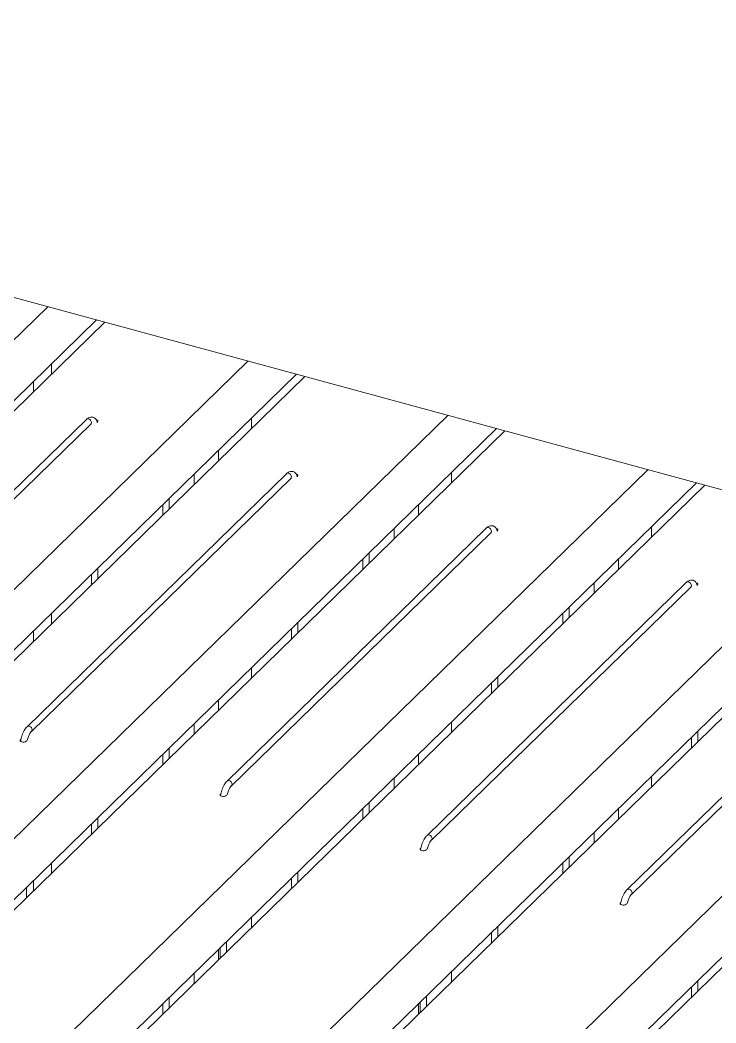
# Model space of a CAD drawing. Header units: millimetres. Extents: x 173 to 1125, y 0 to 736.
# Drawn here: x 880.8 to 913.11, y 465.69 to 512.27 of the extents above; entities that cross this region are included whole.
import ezdxf

# ---------------------------------------------------------------- set-up
doc = ezdxf.new("R2010")
doc.units = ezdxf.units.MM

msp = doc.modelspace()

# ---------------------------------------------------------------- linework, layer by layer
at = {"color": 7, "linetype": 'Continuous', "lineweight": 15}
for p, q in [((926.44, 486.903), (821.636, 515.387)), ((843.884, 461.673), (882.085, 498.958)), ((846.537, 460.952), (884.738, 498.237)), ((856.213, 470.878), (884.352, 498.342)), ((853.17, 459.149), (891.371, 496.434)), ((882.253, 495.811), (882.253, 496.294)), ((855.824, 458.428), (894.025, 495.713)), ((865.5, 468.354), (893.638, 495.818)), ((881.42, 495.48), (881.42, 494.998)), ((862.457, 456.625), (900.658, 493.91)), ((883.876, 493.724), (871.836, 481.972)), ((883.876, 493.724), (871.836, 481.972)), ((883.876, 493.724), (871.836, 481.972)), ((872.045, 481.757), (884.086, 493.509)), ((872.045, 481.757), (884.086, 493.509)), ((872.045, 481.757), (884.086, 493.509)), ((891.539, 493.288), (891.539, 493.77)), ((865.11, 455.904), (903.311, 493.189)), ((874.786, 465.83), (902.925, 493.294)), ((890.006, 491.791), (890.006, 492.273)), ((871.743, 454.101), (909.944, 491.387)), ((893.163, 491.2), (881.122, 479.448)), ((893.163, 491.2), (881.122, 479.448)), ((893.163, 491.2), (881.122, 479.448)), ((893.163, 491.2), (881.122, 479.448)), ((888.886, 490.698), (888.886, 491.18)), ((900.826, 490.764), (900.826, 491.246)), ((874.396, 453.38), (912.597, 490.666)), ((881.332, 479.234), (893.372, 490.986)), ((881.332, 479.234), (893.372, 490.986)), ((881.332, 479.234), (893.372, 490.986)), ((881.332, 479.234), (893.372, 490.986)), ((884.072, 463.306), (912.211, 490.771)), ((887.426, 489.754), (887.426, 489.272)), ((887.426, 489.754), (887.426, 489.272)), ((887.726, 489.565), (887.726, 490.047)), ((887.726, 489.565), (887.726, 490.047)), ((899.293, 489.267), (899.293, 489.749)), ((881.029, 451.577), (919.231, 488.863)), ((910.112, 488.24), (910.112, 488.722)), ((902.449, 488.677), (890.408, 476.924)), ((902.449, 488.677), (890.408, 476.924)), ((902.449, 488.677), (890.408, 476.924)), ((902.449, 488.677), (890.408, 476.924)), ((902.449, 488.677), (890.408, 476.924)), ((890.618, 476.71), (902.659, 488.462)), ((890.618, 476.71), (902.659, 488.462)), ((890.618, 476.71), (902.659, 488.462)), ((890.618, 476.71), (902.659, 488.462)), ((890.618, 476.71), (902.659, 488.462)), ((893.359, 460.782), (921.498, 488.247)), ((898.173, 488.174), (898.173, 488.656)), ((883.683, 450.856), (921.884, 488.142)), ((897.012, 487.041), (897.012, 487.523)), ((897.012, 487.041), (897.012, 487.523)), ((897.012, 487.041), (897.012, 487.523)), ((896.712, 487.231), (896.712, 486.748)), ((896.712, 487.231), (896.712, 486.748)), ((896.712, 487.231), (896.712, 486.748)), ((908.579, 486.743), (908.579, 487.226)), ((884.111, 486.519), (884.111, 486.037)), ((884.111, 486.519), (884.111, 486.037)), ((884.111, 486.519), (884.111, 486.037)), ((884.411, 486.33), (884.411, 486.812)), ((884.411, 486.33), (884.411, 486.812)), ((884.411, 486.33), (884.411, 486.812)), ((890.316, 449.053), (928.517, 486.339)), ((911.736, 486.153), (899.695, 474.401)), ((911.736, 486.153), (899.695, 474.401)), ((911.736, 486.153), (899.695, 474.401)), ((911.736, 486.153), (899.695, 474.401)), ((911.736, 486.153), (899.695, 474.401)), ((911.736, 486.153), (899.695, 474.401)), ((899.904, 474.186), (911.945, 485.938)), ((899.904, 474.186), (911.945, 485.938)), ((899.904, 474.186), (911.945, 485.938)), ((899.904, 474.186), (911.945, 485.938)), ((899.904, 474.186), (911.945, 485.938)), ((899.904, 474.186), (911.945, 485.938)), ((907.459, 485.65), (907.459, 486.132)), ((892.969, 448.332), (931.17, 485.618)), ((902.645, 458.259), (930.784, 485.723)), ((906.298, 484.517), (906.298, 485)), ((906.298, 484.517), (906.298, 485)), ((906.298, 484.517), (906.298, 485)), ((906.298, 484.517), (906.298, 485)), ((882.253, 484.224), (882.253, 484.706)), ((905.998, 484.707), (905.998, 484.225)), ((905.998, 484.707), (905.998, 484.225)), ((905.998, 484.707), (905.998, 484.225)), ((905.998, 484.707), (905.998, 484.225)), ((893.698, 483.806), (893.698, 484.288)), ((893.698, 483.806), (893.698, 484.288)), ((893.698, 483.806), (893.698, 484.288)), ((893.698, 483.806), (893.698, 484.288)), ((881.42, 483.893), (881.42, 483.411)), ((893.398, 483.996), (893.398, 483.514)), ((893.398, 483.996), (893.398, 483.514)), ((893.398, 483.996), (893.398, 483.514)), ((893.398, 483.996), (893.398, 483.514)), ((921.022, 483.629), (908.981, 471.877)), ((921.022, 483.629), (908.981, 471.877)), ((921.022, 483.629), (908.981, 471.877)), ((921.022, 483.629), (908.981, 471.877)), ((921.022, 483.629), (908.981, 471.877)), ((909.191, 471.662), (921.232, 483.414)), ((909.191, 471.662), (921.232, 483.414)), ((909.191, 471.662), (921.232, 483.414)), ((909.191, 471.662), (921.232, 483.414)), ((909.191, 471.662), (921.232, 483.414)), ((891.539, 481.7), (891.539, 482.182)), ((902.984, 481.283), (902.984, 481.765)), ((902.984, 481.283), (902.984, 481.765)), ((902.984, 481.283), (902.984, 481.765)), ((902.984, 481.283), (902.984, 481.765)), ((902.984, 481.283), (902.984, 481.765)), ((902.684, 481.472), (902.684, 480.99)), ((902.684, 481.472), (902.684, 480.99)), ((902.684, 481.472), (902.684, 480.99)), ((902.684, 481.472), (902.684, 480.99)), ((902.684, 481.472), (902.684, 480.99)), ((890.006, 480.204), (890.006, 480.686)), ((888.886, 479.11), (888.886, 479.592)), ((900.826, 479.176), (900.826, 479.658)), ((881.333, 479.235), (881.332, 479.234)), ((911.97, 478.948), (911.97, 478.466)), ((911.97, 478.948), (911.97, 478.466)), ((911.97, 478.948), (911.97, 478.466)), ((911.97, 478.948), (911.97, 478.466)), ((911.97, 478.948), (911.97, 478.466)), ((911.97, 478.948), (911.97, 478.466)), ((912.27, 478.759), (912.27, 479.241)), ((912.27, 478.759), (912.27, 479.241)), ((912.27, 478.759), (912.27, 479.241)), ((912.27, 478.759), (912.27, 479.241)), ((912.27, 478.759), (912.27, 479.241)), ((912.27, 478.759), (912.27, 479.241)), ((887.726, 477.977), (887.726, 478.46)), ((887.726, 477.977), (887.726, 478.46)), ((887.426, 478.167), (887.426, 477.685)), ((887.426, 478.167), (887.426, 477.685)), ((899.293, 477.68), (899.293, 478.162)), ((898.173, 476.586), (898.173, 477.069)), ((910.112, 476.652), (910.112, 477.134)), ((890.62, 476.711), (890.618, 476.71)), ((896.712, 475.643), (896.712, 475.161)), ((896.712, 475.643), (896.712, 475.161)), ((896.712, 475.643), (896.712, 475.161)), ((897.012, 475.454), (897.012, 475.936)), ((897.012, 475.454), (897.012, 475.936)), ((897.012, 475.454), (897.012, 475.936)), ((908.579, 475.156), (908.579, 475.638)), ((884.411, 474.743), (884.411, 475.225)), ((884.411, 474.743), (884.411, 475.225)), ((884.411, 474.743), (884.411, 475.225)), ((884.111, 474.932), (884.111, 474.45)), ((884.111, 474.932), (884.111, 474.45)), ((884.111, 474.932), (884.111, 474.45)), ((907.459, 474.063), (907.459, 474.545)), ((899.906, 474.187), (899.904, 474.186)), ((906.298, 472.93), (906.298, 473.412)), ((906.298, 472.93), (906.298, 473.412)), ((906.298, 472.93), (906.298, 473.412)), ((906.298, 472.93), (906.298, 473.412)), ((882.253, 472.636), (882.253, 473.118)), ((905.998, 473.119), (905.998, 472.637)), ((905.998, 473.119), (905.998, 472.637)), ((905.998, 473.119), (905.998, 472.637)), ((905.998, 473.119), (905.998, 472.637)), ((893.398, 472.408), (893.398, 471.926)), ((893.398, 472.408), (893.398, 471.926)), ((893.398, 472.408), (893.398, 471.926)), ((893.398, 472.408), (893.398, 471.926)), ((893.698, 472.219), (893.698, 472.701)), ((893.698, 472.219), (893.698, 472.701)), ((893.698, 472.219), (893.698, 472.701)), ((893.698, 472.219), (893.698, 472.701)), ((881.097, 471.508), (881.097, 471.99)), ((881.097, 471.508), (881.097, 471.99)), ((881.097, 471.508), (881.097, 471.99)), ((881.097, 471.508), (881.097, 471.99)), ((881.42, 472.305), (881.42, 471.823)), ((909.192, 471.664), (909.191, 471.662)), ((891.539, 470.112), (891.539, 470.594)), ((902.984, 469.695), (902.984, 470.177)), ((902.984, 469.695), (902.984, 470.177)), ((902.984, 469.695), (902.984, 470.177)), ((902.984, 469.695), (902.984, 470.177)), ((902.984, 469.695), (902.984, 470.177)), ((902.684, 469.884), (902.684, 469.402)), ((902.684, 469.884), (902.684, 469.402)), ((902.684, 469.884), (902.684, 469.402)), ((902.684, 469.884), (902.684, 469.402)), ((902.684, 469.884), (902.684, 469.402)), ((890.083, 469.173), (890.083, 468.691)), ((890.083, 469.173), (890.083, 468.691)), ((890.083, 469.173), (890.083, 468.691)), ((890.083, 469.173), (890.083, 468.691)), ((890.083, 469.173), (890.083, 468.691)), ((890.383, 468.984), (890.383, 469.466)), ((890.383, 468.984), (890.383, 469.466)), ((890.383, 468.984), (890.383, 469.466)), ((890.383, 468.984), (890.383, 469.466)), ((890.383, 468.984), (890.383, 469.466)), ((890.006, 468.616), (890.006, 469.098)), ((888.886, 467.523), (888.886, 468.005)), ((900.826, 467.588), (900.826, 468.071)), ((911.97, 467.36), (911.97, 466.878)), ((911.97, 467.36), (911.97, 466.878)), ((911.97, 467.36), (911.97, 466.878)), ((911.97, 467.36), (911.97, 466.878)), ((911.97, 467.36), (911.97, 466.878)), ((911.97, 467.36), (911.97, 466.878)), ((912.27, 467.171), (912.27, 467.653)), ((912.27, 467.171), (912.27, 467.653)), ((912.27, 467.171), (912.27, 467.653)), ((912.27, 467.171), (912.27, 467.653)), ((912.27, 467.171), (912.27, 467.653)), ((912.27, 467.171), (912.27, 467.653)), ((887.726, 466.39), (887.726, 466.872)), ((887.726, 466.39), (887.726, 466.872)), ((899.67, 466.46), (899.67, 466.942)), ((899.67, 466.46), (899.67, 466.942)), ((899.67, 466.46), (899.67, 466.942)), ((899.67, 466.46), (899.67, 466.942)), ((899.67, 466.46), (899.67, 466.942)), ((899.67, 466.46), (899.67, 466.942)), ((887.426, 466.579), (887.426, 466.097)), ((887.426, 466.579), (887.426, 466.097)), ((899.293, 466.092), (899.293, 466.574)), ((899.37, 466.649), (899.37, 466.167)), ((899.37, 466.649), (899.37, 466.167)), ((899.37, 466.649), (899.37, 466.167)), ((899.37, 466.649), (899.37, 466.167)), ((899.37, 466.649), (899.37, 466.167)), ((899.37, 466.649), (899.37, 466.167))]:
    msp.add_line(p, q, dxfattribs=at)
at = {"color": 8, "linetype": 'Continuous', "lineweight": 15, "flags": 128}
for points in [[(883.876, 493.724), (883.887, 493.733), (883.93, 493.749), (883.981, 493.745), (884.032, 493.722), (884.075, 493.682), (884.104, 493.633), (884.114, 493.581), (884.104, 493.534), (884.086, 493.509)], [(883.876, 493.724), (883.887, 493.733), (883.93, 493.749), (883.981, 493.745), (884.032, 493.722), (884.075, 493.682), (884.104, 493.633), (884.114, 493.581), (884.104, 493.534), (884.086, 493.509)], [(883.876, 493.724), (883.887, 493.733), (883.93, 493.749), (883.981, 493.745), (884.032, 493.722), (884.075, 493.682), (884.104, 493.633), (884.114, 493.581), (884.104, 493.534), (884.086, 493.509)], [(893.163, 491.2), (893.174, 491.209), (893.217, 491.226), (893.268, 491.222), (893.318, 491.198), (893.361, 491.158), (893.39, 491.109), (893.4, 491.057), (893.39, 491.01), (893.372, 490.986)], [(893.163, 491.2), (893.174, 491.209), (893.217, 491.226), (893.268, 491.222), (893.318, 491.198), (893.361, 491.158), (893.39, 491.109), (893.4, 491.057), (893.39, 491.01), (893.372, 490.986)], [(893.163, 491.2), (893.174, 491.209), (893.217, 491.226), (893.268, 491.222), (893.318, 491.198), (893.361, 491.158), (893.39, 491.109), (893.4, 491.057), (893.39, 491.01), (893.372, 490.986)], [(893.163, 491.2), (893.174, 491.209), (893.217, 491.226), (893.268, 491.222), (893.318, 491.198), (893.361, 491.158), (893.39, 491.109), (893.4, 491.057), (893.39, 491.01), (893.372, 490.986)], [(902.449, 488.677), (902.46, 488.686), (902.503, 488.702), (902.554, 488.698), (902.605, 488.674), (902.648, 488.635), (902.677, 488.585), (902.687, 488.533), (902.677, 488.487), (902.659, 488.462)], [(902.449, 488.677), (902.46, 488.686), (902.503, 488.702), (902.554, 488.698), (902.605, 488.674), (902.648, 488.635), (902.677, 488.585), (902.687, 488.533), (902.677, 488.487), (902.659, 488.462)], [(902.449, 488.677), (902.46, 488.686), (902.503, 488.702), (902.554, 488.698), (902.605, 488.674), (902.648, 488.635), (902.677, 488.585), (902.687, 488.533), (902.677, 488.487), (902.659, 488.462)], [(902.449, 488.677), (902.46, 488.686), (902.503, 488.702), (902.554, 488.698), (902.605, 488.674), (902.648, 488.635), (902.677, 488.585), (902.687, 488.533), (902.677, 488.487), (902.659, 488.462)], [(902.449, 488.677), (902.46, 488.686), (902.503, 488.702), (902.554, 488.698), (902.605, 488.674), (902.648, 488.635), (902.677, 488.585), (902.687, 488.533), (902.677, 488.487), (902.659, 488.462)], [(911.736, 486.153), (911.747, 486.162), (911.79, 486.178), (911.84, 486.174), (911.891, 486.15), (911.934, 486.111), (911.963, 486.061), (911.973, 486.009), (911.963, 485.963), (911.945, 485.938)], [(911.736, 486.153), (911.747, 486.162), (911.79, 486.178), (911.84, 486.174), (911.891, 486.15), (911.934, 486.111), (911.963, 486.061), (911.973, 486.009), (911.963, 485.963), (911.945, 485.938)], [(911.736, 486.153), (911.747, 486.162), (911.79, 486.178), (911.84, 486.174), (911.891, 486.15), (911.934, 486.111), (911.963, 486.061), (911.973, 486.009), (911.963, 485.963), (911.945, 485.938)], [(911.736, 486.153), (911.747, 486.162), (911.79, 486.178), (911.84, 486.174), (911.891, 486.15), (911.934, 486.111), (911.963, 486.061), (911.973, 486.009), (911.963, 485.963), (911.945, 485.938)], [(911.736, 486.153), (911.747, 486.162), (911.79, 486.178), (911.84, 486.174), (911.891, 486.15), (911.934, 486.111), (911.963, 486.061), (911.973, 486.009), (911.963, 485.963), (911.945, 485.938)], [(911.736, 486.153), (911.747, 486.162), (911.79, 486.178), (911.84, 486.174), (911.891, 486.15), (911.934, 486.111), (911.963, 486.061), (911.973, 486.009), (911.963, 485.963), (911.945, 485.938)], [(881.122, 479.448), (881.133, 479.457), (881.176, 479.473), (881.227, 479.469), (881.278, 479.446), (881.321, 479.406), (881.349, 479.357), (881.36, 479.305), (881.349, 479.258), (881.333, 479.235)], [(881.122, 479.448), (881.133, 479.457), (881.176, 479.473), (881.227, 479.469), (881.278, 479.446), (881.321, 479.406), (881.349, 479.357), (881.36, 479.305), (881.349, 479.258), (881.333, 479.235)], [(881.122, 479.448), (881.133, 479.457), (881.176, 479.473), (881.227, 479.469), (881.278, 479.446), (881.321, 479.406), (881.349, 479.357), (881.36, 479.305), (881.349, 479.258), (881.333, 479.235)], [(881.122, 479.448), (881.133, 479.457), (881.176, 479.473), (881.227, 479.469), (881.278, 479.446), (881.321, 479.406), (881.349, 479.357), (881.36, 479.305), (881.349, 479.258), (881.333, 479.235)], [(890.408, 476.924), (890.419, 476.933), (890.462, 476.95), (890.513, 476.946), (890.564, 476.922), (890.607, 476.882), (890.636, 476.833), (890.646, 476.781), (890.636, 476.735), (890.62, 476.711)], [(890.408, 476.924), (890.419, 476.933), (890.462, 476.95), (890.513, 476.946), (890.564, 476.922), (890.607, 476.882), (890.636, 476.833), (890.646, 476.781), (890.636, 476.735), (890.62, 476.711)], [(890.408, 476.924), (890.419, 476.933), (890.462, 476.95), (890.513, 476.946), (890.564, 476.922), (890.607, 476.882), (890.636, 476.833), (890.646, 476.781), (890.636, 476.735), (890.62, 476.711)], [(890.408, 476.924), (890.419, 476.933), (890.462, 476.95), (890.513, 476.946), (890.564, 476.922), (890.607, 476.882), (890.636, 476.833), (890.646, 476.781), (890.636, 476.735), (890.62, 476.711)], [(890.408, 476.924), (890.419, 476.933), (890.462, 476.95), (890.513, 476.946), (890.564, 476.922), (890.607, 476.882), (890.636, 476.833), (890.646, 476.781), (890.636, 476.735), (890.62, 476.711)], [(899.695, 474.401), (899.706, 474.41), (899.749, 474.426), (899.8, 474.422), (899.85, 474.398), (899.893, 474.359), (899.922, 474.309), (899.932, 474.257), (899.922, 474.211), (899.906, 474.187)], [(899.695, 474.401), (899.706, 474.41), (899.749, 474.426), (899.8, 474.422), (899.85, 474.398), (899.893, 474.359), (899.922, 474.309), (899.932, 474.257), (899.922, 474.211), (899.906, 474.187)], [(899.695, 474.401), (899.706, 474.41), (899.749, 474.426), (899.8, 474.422), (899.85, 474.398), (899.893, 474.359), (899.922, 474.309), (899.932, 474.257), (899.922, 474.211), (899.906, 474.187)], [(899.695, 474.401), (899.706, 474.41), (899.749, 474.426), (899.8, 474.422), (899.85, 474.398), (899.893, 474.359), (899.922, 474.309), (899.932, 474.257), (899.922, 474.211), (899.906, 474.187)], [(899.695, 474.401), (899.706, 474.41), (899.749, 474.426), (899.8, 474.422), (899.85, 474.398), (899.893, 474.359), (899.922, 474.309), (899.932, 474.257), (899.922, 474.211), (899.906, 474.187)], [(899.695, 474.401), (899.706, 474.41), (899.749, 474.426), (899.8, 474.422), (899.85, 474.398), (899.893, 474.359), (899.922, 474.309), (899.932, 474.257), (899.922, 474.211), (899.906, 474.187)], [(908.981, 471.877), (908.992, 471.886), (909.035, 471.902), (909.086, 471.898), (909.137, 471.874), (909.18, 471.835), (909.209, 471.785), (909.219, 471.733), (909.209, 471.687), (909.192, 471.664)], [(908.981, 471.877), (908.992, 471.886), (909.035, 471.902), (909.086, 471.898), (909.137, 471.874), (909.18, 471.835), (909.209, 471.785), (909.219, 471.733), (909.209, 471.687), (909.192, 471.664)], [(908.981, 471.877), (908.992, 471.886), (909.035, 471.902), (909.086, 471.898), (909.137, 471.874), (909.18, 471.835), (909.209, 471.785), (909.219, 471.733), (909.209, 471.687), (909.192, 471.664)], [(908.981, 471.877), (908.992, 471.886), (909.035, 471.902), (909.086, 471.898), (909.137, 471.874), (909.18, 471.835), (909.209, 471.785), (909.219, 471.733), (909.209, 471.687), (909.192, 471.664)], [(908.981, 471.877), (908.992, 471.886), (909.035, 471.902), (909.086, 471.898), (909.137, 471.874), (909.18, 471.835), (909.209, 471.785), (909.219, 471.733), (909.209, 471.687), (909.192, 471.664)]]:
    msp.add_lwpolyline(points, dxfattribs=at)
at = {"color": 7, "linetype": 'Continuous', "lineweight": 15, "flags": 128}
for points in [[(884.372, 493.581), (884.394, 493.597), (884.411, 493.626), (884.405, 493.656), (884.377, 493.682), (884.342, 493.698)], [(884.372, 493.581), (884.394, 493.597), (884.411, 493.626), (884.405, 493.656), (884.377, 493.682), (884.342, 493.698)], [(884.372, 493.581), (884.394, 493.597), (884.411, 493.626), (884.405, 493.656), (884.377, 493.682), (884.342, 493.698)], [(893.659, 491.057), (893.68, 491.073), (893.697, 491.102), (893.691, 491.132), (893.663, 491.158), (893.628, 491.174)], [(893.659, 491.057), (893.68, 491.073), (893.697, 491.102), (893.691, 491.132), (893.663, 491.158), (893.628, 491.174)], [(893.659, 491.057), (893.68, 491.073), (893.697, 491.102), (893.691, 491.132), (893.663, 491.158), (893.628, 491.174)], [(893.659, 491.057), (893.68, 491.073), (893.697, 491.102), (893.691, 491.132), (893.663, 491.158), (893.628, 491.174)], [(902.945, 488.533), (902.967, 488.549), (902.983, 488.578), (902.977, 488.608), (902.949, 488.635), (902.914, 488.651)], [(902.945, 488.533), (902.967, 488.549), (902.983, 488.578), (902.977, 488.608), (902.949, 488.635), (902.914, 488.651)], [(902.945, 488.533), (902.967, 488.549), (902.983, 488.578), (902.977, 488.608), (902.949, 488.635), (902.914, 488.651)], [(902.945, 488.533), (902.967, 488.549), (902.983, 488.578), (902.977, 488.608), (902.949, 488.635), (902.914, 488.651)], [(902.945, 488.533), (902.967, 488.549), (902.983, 488.578), (902.977, 488.608), (902.949, 488.635), (902.914, 488.651)], [(912.231, 486.009), (912.253, 486.025), (912.27, 486.054), (912.264, 486.084), (912.236, 486.111), (912.201, 486.127)], [(912.231, 486.009), (912.253, 486.025), (912.27, 486.054), (912.264, 486.084), (912.236, 486.111), (912.201, 486.127)], [(912.231, 486.009), (912.253, 486.025), (912.27, 486.054), (912.264, 486.084), (912.236, 486.111), (912.201, 486.127)], [(912.231, 486.009), (912.253, 486.025), (912.27, 486.054), (912.264, 486.084), (912.236, 486.111), (912.201, 486.127)], [(912.231, 486.009), (912.253, 486.025), (912.27, 486.054), (912.264, 486.084), (912.236, 486.111), (912.201, 486.127)], [(912.231, 486.009), (912.253, 486.025), (912.27, 486.054), (912.264, 486.084), (912.236, 486.111), (912.201, 486.127)], [(880.835, 478.862), (880.814, 478.846), (880.797, 478.818), (880.804, 478.788), (880.831, 478.761), (880.877, 478.742), (880.933, 478.733), (880.991, 478.737), (881.043, 478.751), (881.08, 478.774), (881.093, 478.793)], [(880.835, 478.862), (880.814, 478.846), (880.797, 478.818), (880.804, 478.788), (880.831, 478.761), (880.877, 478.742), (880.933, 478.733), (880.991, 478.737), (881.043, 478.751), (881.08, 478.774), (881.093, 478.793)], [(880.835, 478.862), (880.814, 478.846), (880.797, 478.818), (880.804, 478.788), (880.831, 478.761), (880.877, 478.742), (880.933, 478.733), (880.991, 478.737), (881.043, 478.751), (881.08, 478.774), (881.093, 478.793)], [(880.835, 478.862), (880.814, 478.846), (880.797, 478.818), (880.804, 478.788), (880.831, 478.761), (880.877, 478.742), (880.933, 478.733), (880.991, 478.737), (881.043, 478.751), (881.08, 478.774), (881.093, 478.793)], [(890.121, 476.338), (890.101, 476.323), (890.084, 476.294), (890.09, 476.264), (890.118, 476.237), (890.163, 476.218), (890.219, 476.21), (890.278, 476.213), (890.329, 476.227), (890.366, 476.251), (890.379, 476.269)], [(890.121, 476.338), (890.101, 476.323), (890.084, 476.294), (890.09, 476.264), (890.118, 476.237), (890.163, 476.218), (890.219, 476.21), (890.278, 476.213), (890.329, 476.227), (890.366, 476.251), (890.379, 476.269)], [(890.121, 476.338), (890.101, 476.323), (890.084, 476.294), (890.09, 476.264), (890.118, 476.237), (890.163, 476.218), (890.219, 476.21), (890.278, 476.213), (890.329, 476.227), (890.366, 476.251), (890.379, 476.269)], [(890.121, 476.338), (890.101, 476.323), (890.084, 476.294), (890.09, 476.264), (890.118, 476.237), (890.163, 476.218), (890.219, 476.21), (890.278, 476.213), (890.329, 476.227), (890.366, 476.251), (890.379, 476.269)], [(890.121, 476.338), (890.101, 476.323), (890.084, 476.294), (890.09, 476.264), (890.118, 476.237), (890.163, 476.218), (890.219, 476.21), (890.278, 476.213), (890.329, 476.227), (890.366, 476.251), (890.379, 476.269)], [(899.407, 473.814), (899.387, 473.799), (899.37, 473.77), (899.376, 473.74), (899.404, 473.713), (899.45, 473.694), (899.506, 473.686), (899.564, 473.689), (899.615, 473.703), (899.652, 473.727), (899.666, 473.745)], [(899.407, 473.814), (899.387, 473.799), (899.37, 473.77), (899.376, 473.74), (899.404, 473.713), (899.45, 473.694), (899.506, 473.686), (899.564, 473.689), (899.615, 473.703), (899.652, 473.727), (899.666, 473.745)], [(899.407, 473.814), (899.387, 473.799), (899.37, 473.77), (899.376, 473.74), (899.404, 473.713), (899.45, 473.694), (899.506, 473.686), (899.564, 473.689), (899.615, 473.703), (899.652, 473.727), (899.666, 473.745)], [(899.407, 473.814), (899.387, 473.799), (899.37, 473.77), (899.376, 473.74), (899.404, 473.713), (899.45, 473.694), (899.506, 473.686), (899.564, 473.689), (899.615, 473.703), (899.652, 473.727), (899.666, 473.745)], [(899.407, 473.814), (899.387, 473.799), (899.37, 473.77), (899.376, 473.74), (899.404, 473.713), (899.45, 473.694), (899.506, 473.686), (899.564, 473.689), (899.615, 473.703), (899.652, 473.727), (899.666, 473.745)], [(899.407, 473.814), (899.387, 473.799), (899.37, 473.77), (899.376, 473.74), (899.404, 473.713), (899.45, 473.694), (899.506, 473.686), (899.564, 473.689), (899.615, 473.703), (899.652, 473.727), (899.666, 473.745)], [(908.694, 471.29), (908.673, 471.275), (908.657, 471.246), (908.663, 471.216), (908.691, 471.19), (908.736, 471.171), (908.792, 471.162), (908.85, 471.165), (908.902, 471.179), (908.939, 471.203), (908.952, 471.221)], [(908.694, 471.29), (908.673, 471.275), (908.657, 471.246), (908.663, 471.216), (908.691, 471.19), (908.736, 471.171), (908.792, 471.162), (908.85, 471.165), (908.902, 471.179), (908.939, 471.203), (908.952, 471.221)], [(908.694, 471.29), (908.673, 471.275), (908.657, 471.246), (908.663, 471.216), (908.691, 471.19), (908.736, 471.171), (908.792, 471.162), (908.85, 471.165), (908.902, 471.179), (908.939, 471.203), (908.952, 471.221)], [(908.694, 471.29), (908.673, 471.275), (908.657, 471.246), (908.663, 471.216), (908.691, 471.19), (908.736, 471.171), (908.792, 471.162), (908.85, 471.165), (908.902, 471.179), (908.939, 471.203), (908.952, 471.221)], [(908.694, 471.29), (908.673, 471.275), (908.657, 471.246), (908.663, 471.216), (908.691, 471.19), (908.736, 471.171), (908.792, 471.162), (908.85, 471.165), (908.902, 471.179), (908.939, 471.203), (908.952, 471.221)]]:
    msp.add_lwpolyline(points, dxfattribs=at)
at = {"color": 7, "linetype": 'Continuous', "lineweight": 15}
for points, knots in [([(884.375, 493.585), (884.366, 493.624), (884.346, 493.711), (884.257, 493.801), (884.13, 493.845), (884.004, 493.821), (883.926, 493.77), (883.885, 493.732), (883.876, 493.724)], [0, 0, 0, 0, 0.1740044, 0.3820894, 0.5682032, 0.7517218, 0.9498348, 1, 1, 1, 1]), ([(884.375, 493.585), (884.366, 493.624), (884.346, 493.711), (884.257, 493.801), (884.13, 493.845), (884.004, 493.821), (883.926, 493.77), (883.885, 493.732), (883.876, 493.724)], [0, 0, 0, 0, 0.1740044, 0.3820894, 0.5682032, 0.7517218, 0.9498348, 1, 1, 1, 1]), ([(884.375, 493.585), (884.366, 493.624), (884.346, 493.711), (884.257, 493.801), (884.13, 493.845), (884.004, 493.821), (883.926, 493.77), (883.885, 493.732), (883.876, 493.724)], [0, 0, 0, 0, 0.1740044, 0.3820894, 0.5682032, 0.7517218, 0.9498348, 1, 1, 1, 1]), ([(884.086, 493.509), (884.098, 493.519), (884.119, 493.536), (884.116, 493.534), (884.115, 493.534)], [0, 0, 0, 0, 0.60457, 1, 1, 1, 1]), ([(884.086, 493.509), (884.098, 493.519), (884.119, 493.536), (884.116, 493.534), (884.115, 493.534)], [0, 0, 0, 0, 0.60457, 1, 1, 1, 1]), ([(884.086, 493.509), (884.098, 493.519), (884.119, 493.536), (884.116, 493.534), (884.115, 493.534)], [0, 0, 0, 0, 0.60457, 1, 1, 1, 1]), ([(893.662, 491.061), (893.653, 491.101), (893.633, 491.187), (893.544, 491.278), (893.417, 491.322), (893.291, 491.297), (893.212, 491.246), (893.171, 491.208), (893.163, 491.2)], [0, 0, 0, 0, 0.1740044, 0.3820894, 0.5682032, 0.7517218, 0.9498348, 1, 1, 1, 1]), ([(893.662, 491.061), (893.653, 491.101), (893.633, 491.187), (893.544, 491.278), (893.417, 491.322), (893.291, 491.297), (893.212, 491.246), (893.171, 491.208), (893.163, 491.2)], [0, 0, 0, 0, 0.1740044, 0.3820894, 0.5682032, 0.7517218, 0.9498348, 1, 1, 1, 1]), ([(893.662, 491.061), (893.653, 491.101), (893.633, 491.187), (893.544, 491.278), (893.417, 491.322), (893.291, 491.297), (893.212, 491.246), (893.171, 491.208), (893.163, 491.2)], [0, 0, 0, 0, 0.1740044, 0.3820894, 0.5682032, 0.7517218, 0.9498348, 1, 1, 1, 1]), ([(893.662, 491.061), (893.653, 491.101), (893.633, 491.187), (893.544, 491.278), (893.417, 491.322), (893.291, 491.297), (893.212, 491.246), (893.171, 491.208), (893.163, 491.2)], [0, 0, 0, 0, 0.1740044, 0.3820894, 0.5682032, 0.7517218, 0.9498348, 1, 1, 1, 1]), ([(893.372, 490.986), (893.385, 490.996), (893.405, 491.012), (893.403, 491.011), (893.402, 491.01)], [0, 0, 0, 0, 0.60457, 1, 1, 1, 1]), ([(893.372, 490.986), (893.385, 490.996), (893.405, 491.012), (893.403, 491.011), (893.402, 491.01)], [0, 0, 0, 0, 0.60457, 1, 1, 1, 1]), ([(893.372, 490.986), (893.385, 490.996), (893.405, 491.012), (893.403, 491.011), (893.402, 491.01)], [0, 0, 0, 0, 0.60457, 1, 1, 1, 1]), ([(893.372, 490.986), (893.385, 490.996), (893.405, 491.012), (893.403, 491.011), (893.402, 491.01)], [0, 0, 0, 0, 0.60457, 1, 1, 1, 1]), ([(902.948, 488.537), (902.939, 488.577), (902.919, 488.663), (902.83, 488.754), (902.703, 488.798), (902.577, 488.773), (902.498, 488.723), (902.457, 488.684), (902.449, 488.677)], [0, 0, 0, 0, 0.1740044, 0.3820894, 0.5682032, 0.7517218, 0.9498348, 1, 1, 1, 1]), ([(902.948, 488.537), (902.939, 488.577), (902.919, 488.663), (902.83, 488.754), (902.703, 488.798), (902.577, 488.773), (902.498, 488.723), (902.457, 488.684), (902.449, 488.677)], [0, 0, 0, 0, 0.1740044, 0.3820894, 0.5682032, 0.7517218, 0.9498348, 1, 1, 1, 1]), ([(902.948, 488.537), (902.939, 488.577), (902.919, 488.663), (902.83, 488.754), (902.703, 488.798), (902.577, 488.773), (902.498, 488.723), (902.457, 488.684), (902.449, 488.677)], [0, 0, 0, 0, 0.1740044, 0.3820894, 0.5682032, 0.7517218, 0.9498348, 1, 1, 1, 1]), ([(902.948, 488.537), (902.939, 488.577), (902.919, 488.663), (902.83, 488.754), (902.703, 488.798), (902.577, 488.773), (902.498, 488.723), (902.457, 488.684), (902.449, 488.677)], [0, 0, 0, 0, 0.1740044, 0.3820894, 0.5682032, 0.7517218, 0.9498348, 1, 1, 1, 1]), ([(902.948, 488.537), (902.939, 488.577), (902.919, 488.663), (902.83, 488.754), (902.703, 488.798), (902.577, 488.773), (902.498, 488.723), (902.457, 488.684), (902.449, 488.677)], [0, 0, 0, 0, 0.1740044, 0.3820894, 0.5682032, 0.7517218, 0.9498348, 1, 1, 1, 1]), ([(902.659, 488.462), (902.671, 488.472), (902.692, 488.488), (902.689, 488.487), (902.688, 488.486)], [0, 0, 0, 0, 0.60457, 1, 1, 1, 1]), ([(902.659, 488.462), (902.671, 488.472), (902.692, 488.488), (902.689, 488.487), (902.688, 488.486)], [0, 0, 0, 0, 0.60457, 1, 1, 1, 1]), ([(902.659, 488.462), (902.671, 488.472), (902.692, 488.488), (902.689, 488.487), (902.688, 488.486)], [0, 0, 0, 0, 0.60457, 1, 1, 1, 1]), ([(902.659, 488.462), (902.671, 488.472), (902.692, 488.488), (902.689, 488.487), (902.688, 488.486)], [0, 0, 0, 0, 0.60457, 1, 1, 1, 1]), ([(902.659, 488.462), (902.671, 488.472), (902.692, 488.488), (902.689, 488.487), (902.688, 488.486)], [0, 0, 0, 0, 0.60457, 1, 1, 1, 1]), ([(912.234, 486.014), (912.225, 486.053), (912.205, 486.139), (912.116, 486.23), (911.989, 486.274), (911.863, 486.249), (911.785, 486.199), (911.744, 486.16), (911.736, 486.153)], [0, 0, 0, 0, 0.1740044, 0.3820894, 0.5682032, 0.7517218, 0.9498348, 1, 1, 1, 1]), ([(912.234, 486.014), (912.225, 486.053), (912.205, 486.139), (912.116, 486.23), (911.989, 486.274), (911.863, 486.249), (911.785, 486.199), (911.744, 486.16), (911.736, 486.153)], [0, 0, 0, 0, 0.1740044, 0.3820894, 0.5682032, 0.7517218, 0.9498348, 1, 1, 1, 1]), ([(912.234, 486.014), (912.225, 486.053), (912.205, 486.139), (912.116, 486.23), (911.989, 486.274), (911.863, 486.249), (911.785, 486.199), (911.744, 486.16), (911.736, 486.153)], [0, 0, 0, 0, 0.1740044, 0.3820894, 0.5682032, 0.7517218, 0.9498348, 1, 1, 1, 1]), ([(912.234, 486.014), (912.225, 486.053), (912.205, 486.139), (912.116, 486.23), (911.989, 486.274), (911.863, 486.249), (911.785, 486.199), (911.744, 486.16), (911.736, 486.153)], [0, 0, 0, 0, 0.1740044, 0.3820894, 0.5682032, 0.7517218, 0.9498348, 1, 1, 1, 1]), ([(912.234, 486.014), (912.225, 486.053), (912.205, 486.139), (912.116, 486.23), (911.989, 486.274), (911.863, 486.249), (911.785, 486.199), (911.744, 486.16), (911.736, 486.153)], [0, 0, 0, 0, 0.1740044, 0.3820894, 0.5682032, 0.7517218, 0.9498348, 1, 1, 1, 1]), ([(912.234, 486.014), (912.225, 486.053), (912.205, 486.139), (912.116, 486.23), (911.989, 486.274), (911.863, 486.249), (911.785, 486.199), (911.744, 486.16), (911.736, 486.153)], [0, 0, 0, 0, 0.1740044, 0.3820894, 0.5682032, 0.7517218, 0.9498348, 1, 1, 1, 1]), ([(911.945, 485.938), (911.958, 485.948), (911.978, 485.964), (911.976, 485.963), (911.974, 485.962)], [0, 0, 0, 0, 0.60457, 1, 1, 1, 1]), ([(911.945, 485.938), (911.958, 485.948), (911.978, 485.964), (911.976, 485.963), (911.974, 485.962)], [0, 0, 0, 0, 0.60457, 1, 1, 1, 1]), ([(911.945, 485.938), (911.958, 485.948), (911.978, 485.964), (911.976, 485.963), (911.974, 485.962)], [0, 0, 0, 0, 0.60457, 1, 1, 1, 1]), ([(911.945, 485.938), (911.958, 485.948), (911.978, 485.964), (911.976, 485.963), (911.974, 485.962)], [0, 0, 0, 0, 0.60457, 1, 1, 1, 1]), ([(911.945, 485.938), (911.958, 485.948), (911.978, 485.964), (911.976, 485.963), (911.974, 485.962)], [0, 0, 0, 0, 0.60457, 1, 1, 1, 1]), ([(911.945, 485.938), (911.958, 485.948), (911.978, 485.964), (911.976, 485.963), (911.974, 485.962)], [0, 0, 0, 0, 0.60457, 1, 1, 1, 1]), ([(881.122, 479.448), (881.097, 479.421), (881.025, 479.342), (880.927, 479.161), (880.849, 478.955), (880.831, 478.834), (880.826, 478.799)], [0, 0, 0, 0, 0.179405, 0.524234, 0.859054, 1, 1, 1, 1]), ([(881.122, 479.448), (881.097, 479.421), (881.025, 479.342), (880.927, 479.161), (880.849, 478.955), (880.831, 478.834), (880.826, 478.799)], [0, 0, 0, 0, 0.179405, 0.524234, 0.859054, 1, 1, 1, 1]), ([(881.122, 479.448), (881.097, 479.421), (881.025, 479.342), (880.927, 479.161), (880.849, 478.955), (880.831, 478.834), (880.826, 478.799)], [0, 0, 0, 0, 0.179405, 0.524234, 0.859054, 1, 1, 1, 1]), ([(881.122, 479.448), (881.097, 479.421), (881.025, 479.342), (880.927, 479.161), (880.849, 478.955), (880.831, 478.834), (880.826, 478.799)], [0, 0, 0, 0, 0.179405, 0.524234, 0.859054, 1, 1, 1, 1]), ([(881.129, 478.805), (881.13, 478.808), (881.14, 478.87), (881.185, 478.994), (881.252, 479.135), (881.305, 479.207), (881.327, 479.229), (881.332, 479.234)], [0, 0, 0, 0, 0.019282, 0.345039, 0.67096, 0.935324, 1, 1, 1, 1]), ([(881.129, 478.805), (881.13, 478.808), (881.14, 478.87), (881.185, 478.994), (881.252, 479.135), (881.305, 479.207), (881.327, 479.229), (881.332, 479.234)], [0, 0, 0, 0, 0.019282, 0.345039, 0.67096, 0.935324, 1, 1, 1, 1]), ([(881.129, 478.805), (881.13, 478.808), (881.14, 478.87), (881.185, 478.994), (881.252, 479.135), (881.305, 479.207), (881.327, 479.229), (881.332, 479.234)], [0, 0, 0, 0, 0.019282, 0.345039, 0.67096, 0.935324, 1, 1, 1, 1]), ([(881.131, 478.815), (881.148, 478.875), (881.182, 478.994), (881.253, 479.135), (881.305, 479.207), (881.327, 479.229), (881.332, 479.234)], [0, 0, 0, 0, 0.332162, 0.66449, 0.934053, 1, 1, 1, 1]), ([(890.408, 476.924), (890.384, 476.897), (890.311, 476.819), (890.213, 476.637), (890.136, 476.431), (890.118, 476.311), (890.112, 476.275)], [0, 0, 0, 0, 0.179405, 0.524234, 0.859054, 1, 1, 1, 1]), ([(890.408, 476.924), (890.384, 476.897), (890.311, 476.819), (890.213, 476.637), (890.136, 476.431), (890.118, 476.311), (890.112, 476.275)], [0, 0, 0, 0, 0.179405, 0.524234, 0.859054, 1, 1, 1, 1]), ([(890.408, 476.924), (890.384, 476.897), (890.311, 476.819), (890.213, 476.637), (890.136, 476.431), (890.118, 476.311), (890.112, 476.275)], [0, 0, 0, 0, 0.179405, 0.524234, 0.859054, 1, 1, 1, 1]), ([(890.408, 476.924), (890.384, 476.897), (890.311, 476.819), (890.213, 476.637), (890.136, 476.431), (890.118, 476.311), (890.112, 476.275)], [0, 0, 0, 0, 0.179405, 0.524234, 0.859054, 1, 1, 1, 1]), ([(890.408, 476.924), (890.384, 476.897), (890.311, 476.819), (890.213, 476.637), (890.136, 476.431), (890.118, 476.311), (890.112, 476.275)], [0, 0, 0, 0, 0.179405, 0.524234, 0.859054, 1, 1, 1, 1]), ([(890.415, 476.278), (890.416, 476.283), (890.427, 476.346), (890.471, 476.47), (890.539, 476.611), (890.592, 476.683), (890.614, 476.705), (890.618, 476.71)], [0, 0, 0, 0, 0.024023, 0.348206, 0.67255, 0.935637, 1, 1, 1, 1]), ([(890.415, 476.278), (890.416, 476.283), (890.427, 476.346), (890.471, 476.47), (890.539, 476.611), (890.592, 476.683), (890.614, 476.705), (890.618, 476.71)], [0, 0, 0, 0, 0.024023, 0.348206, 0.67255, 0.935637, 1, 1, 1, 1]), ([(890.416, 476.281), (890.416, 476.284), (890.427, 476.346), (890.471, 476.47), (890.539, 476.611), (890.592, 476.683), (890.614, 476.705), (890.618, 476.71)], [0, 0, 0, 0, 0.019282, 0.345039, 0.67096, 0.935324, 1, 1, 1, 1]), ([(890.416, 476.281), (890.416, 476.284), (890.427, 476.346), (890.471, 476.47), (890.539, 476.611), (890.592, 476.683), (890.614, 476.705), (890.618, 476.71)], [0, 0, 0, 0, 0.019282, 0.345039, 0.67096, 0.935324, 1, 1, 1, 1]), ([(890.416, 476.281), (890.416, 476.284), (890.427, 476.346), (890.471, 476.47), (890.539, 476.611), (890.592, 476.683), (890.614, 476.705), (890.618, 476.71)], [0, 0, 0, 0, 0.019282, 0.345039, 0.67096, 0.935324, 1, 1, 1, 1]), ([(899.695, 474.401), (899.67, 474.374), (899.598, 474.295), (899.5, 474.114), (899.422, 473.907), (899.404, 473.787), (899.399, 473.751)], [0, 0, 0, 0, 0.179405, 0.524234, 0.859054, 1, 1, 1, 1]), ([(899.695, 474.401), (899.67, 474.374), (899.598, 474.295), (899.5, 474.114), (899.422, 473.907), (899.404, 473.787), (899.399, 473.751)], [0, 0, 0, 0, 0.179405, 0.524234, 0.859054, 1, 1, 1, 1]), ([(899.695, 474.401), (899.67, 474.374), (899.598, 474.295), (899.5, 474.114), (899.422, 473.907), (899.404, 473.787), (899.399, 473.751)], [0, 0, 0, 0, 0.179405, 0.524234, 0.859054, 1, 1, 1, 1]), ([(899.695, 474.401), (899.67, 474.374), (899.598, 474.295), (899.5, 474.114), (899.422, 473.907), (899.404, 473.787), (899.399, 473.751)], [0, 0, 0, 0, 0.179405, 0.524234, 0.859054, 1, 1, 1, 1]), ([(899.695, 474.401), (899.67, 474.374), (899.598, 474.295), (899.5, 474.114), (899.422, 473.907), (899.404, 473.787), (899.399, 473.751)], [0, 0, 0, 0, 0.179405, 0.524234, 0.859054, 1, 1, 1, 1]), ([(899.695, 474.401), (899.67, 474.374), (899.598, 474.295), (899.5, 474.114), (899.422, 473.907), (899.404, 473.787), (899.399, 473.751)], [0, 0, 0, 0, 0.179405, 0.524234, 0.859054, 1, 1, 1, 1]), ([(899.701, 473.754), (899.702, 473.759), (899.713, 473.822), (899.758, 473.946), (899.825, 474.087), (899.878, 474.159), (899.9, 474.181), (899.904, 474.186)], [0, 0, 0, 0, 0.024023, 0.348206, 0.67255, 0.935637, 1, 1, 1, 1]), ([(899.701, 473.754), (899.702, 473.759), (899.713, 473.822), (899.758, 473.946), (899.825, 474.087), (899.878, 474.159), (899.9, 474.181), (899.904, 474.186)], [0, 0, 0, 0, 0.024023, 0.348206, 0.67255, 0.935637, 1, 1, 1, 1]), ([(899.701, 473.754), (899.702, 473.759), (899.713, 473.822), (899.758, 473.946), (899.825, 474.087), (899.878, 474.159), (899.9, 474.181), (899.904, 474.186)], [0, 0, 0, 0, 0.024023, 0.348206, 0.67255, 0.935637, 1, 1, 1, 1]), ([(899.702, 473.757), (899.703, 473.761), (899.713, 473.823), (899.758, 473.946), (899.825, 474.087), (899.878, 474.159), (899.9, 474.181), (899.904, 474.186)], [0, 0, 0, 0, 0.019282, 0.345039, 0.67096, 0.935324, 1, 1, 1, 1]), ([(899.702, 473.757), (899.703, 473.761), (899.713, 473.823), (899.758, 473.946), (899.825, 474.087), (899.878, 474.159), (899.9, 474.181), (899.904, 474.186)], [0, 0, 0, 0, 0.019282, 0.345039, 0.67096, 0.935324, 1, 1, 1, 1]), ([(899.702, 473.757), (899.703, 473.761), (899.713, 473.823), (899.758, 473.946), (899.825, 474.087), (899.878, 474.159), (899.9, 474.181), (899.904, 474.186)], [0, 0, 0, 0, 0.019282, 0.345039, 0.67096, 0.935324, 1, 1, 1, 1]), ([(908.981, 471.877), (908.956, 471.85), (908.884, 471.771), (908.786, 471.59), (908.709, 471.383), (908.691, 471.263), (908.685, 471.227)], [0, 0, 0, 0, 0.179405, 0.524234, 0.859054, 1, 1, 1, 1]), ([(908.981, 471.877), (908.956, 471.85), (908.884, 471.771), (908.786, 471.59), (908.709, 471.383), (908.691, 471.263), (908.685, 471.227)], [0, 0, 0, 0, 0.179405, 0.524234, 0.859054, 1, 1, 1, 1]), ([(908.981, 471.877), (908.956, 471.85), (908.884, 471.771), (908.786, 471.59), (908.709, 471.383), (908.691, 471.263), (908.685, 471.227)], [0, 0, 0, 0, 0.179405, 0.524234, 0.859054, 1, 1, 1, 1]), ([(908.981, 471.877), (908.956, 471.85), (908.884, 471.771), (908.786, 471.59), (908.709, 471.383), (908.691, 471.263), (908.685, 471.227)], [0, 0, 0, 0, 0.179405, 0.524234, 0.859054, 1, 1, 1, 1]), ([(908.981, 471.877), (908.956, 471.85), (908.884, 471.771), (908.786, 471.59), (908.709, 471.383), (908.691, 471.263), (908.685, 471.227)], [0, 0, 0, 0, 0.179405, 0.524234, 0.859054, 1, 1, 1, 1]), ([(908.988, 471.231), (908.989, 471.235), (908.999, 471.298), (909.044, 471.422), (909.111, 471.564), (909.164, 471.635), (909.186, 471.658), (909.191, 471.662)], [0, 0, 0, 0, 0.024023, 0.348206, 0.67255, 0.935637, 1, 1, 1, 1]), ([(908.988, 471.231), (908.989, 471.235), (908.999, 471.298), (909.044, 471.422), (909.111, 471.564), (909.164, 471.635), (909.186, 471.658), (909.191, 471.662)], [0, 0, 0, 0, 0.024023, 0.348206, 0.67255, 0.935637, 1, 1, 1, 1]), ([(908.988, 471.231), (908.989, 471.235), (908.999, 471.298), (909.044, 471.422), (909.111, 471.564), (909.164, 471.635), (909.186, 471.658), (909.191, 471.662)], [0, 0, 0, 0, 0.024023, 0.348206, 0.67255, 0.935637, 1, 1, 1, 1]), ([(908.988, 471.231), (908.989, 471.235), (908.999, 471.298), (909.044, 471.422), (909.111, 471.564), (909.164, 471.635), (909.186, 471.658), (909.191, 471.662)], [0, 0, 0, 0, 0.024023, 0.348206, 0.67255, 0.935637, 1, 1, 1, 1]), ([(908.988, 471.233), (908.989, 471.237), (909, 471.299), (909.044, 471.422), (909.111, 471.564), (909.164, 471.635), (909.186, 471.658), (909.191, 471.662)], [0, 0, 0, 0, 0.019282, 0.345039, 0.67096, 0.935324, 1, 1, 1, 1])]:
    msp.add_open_spline(points, degree=3, knots=knots, dxfattribs=at)

doc.saveas('drawing.dxf')
